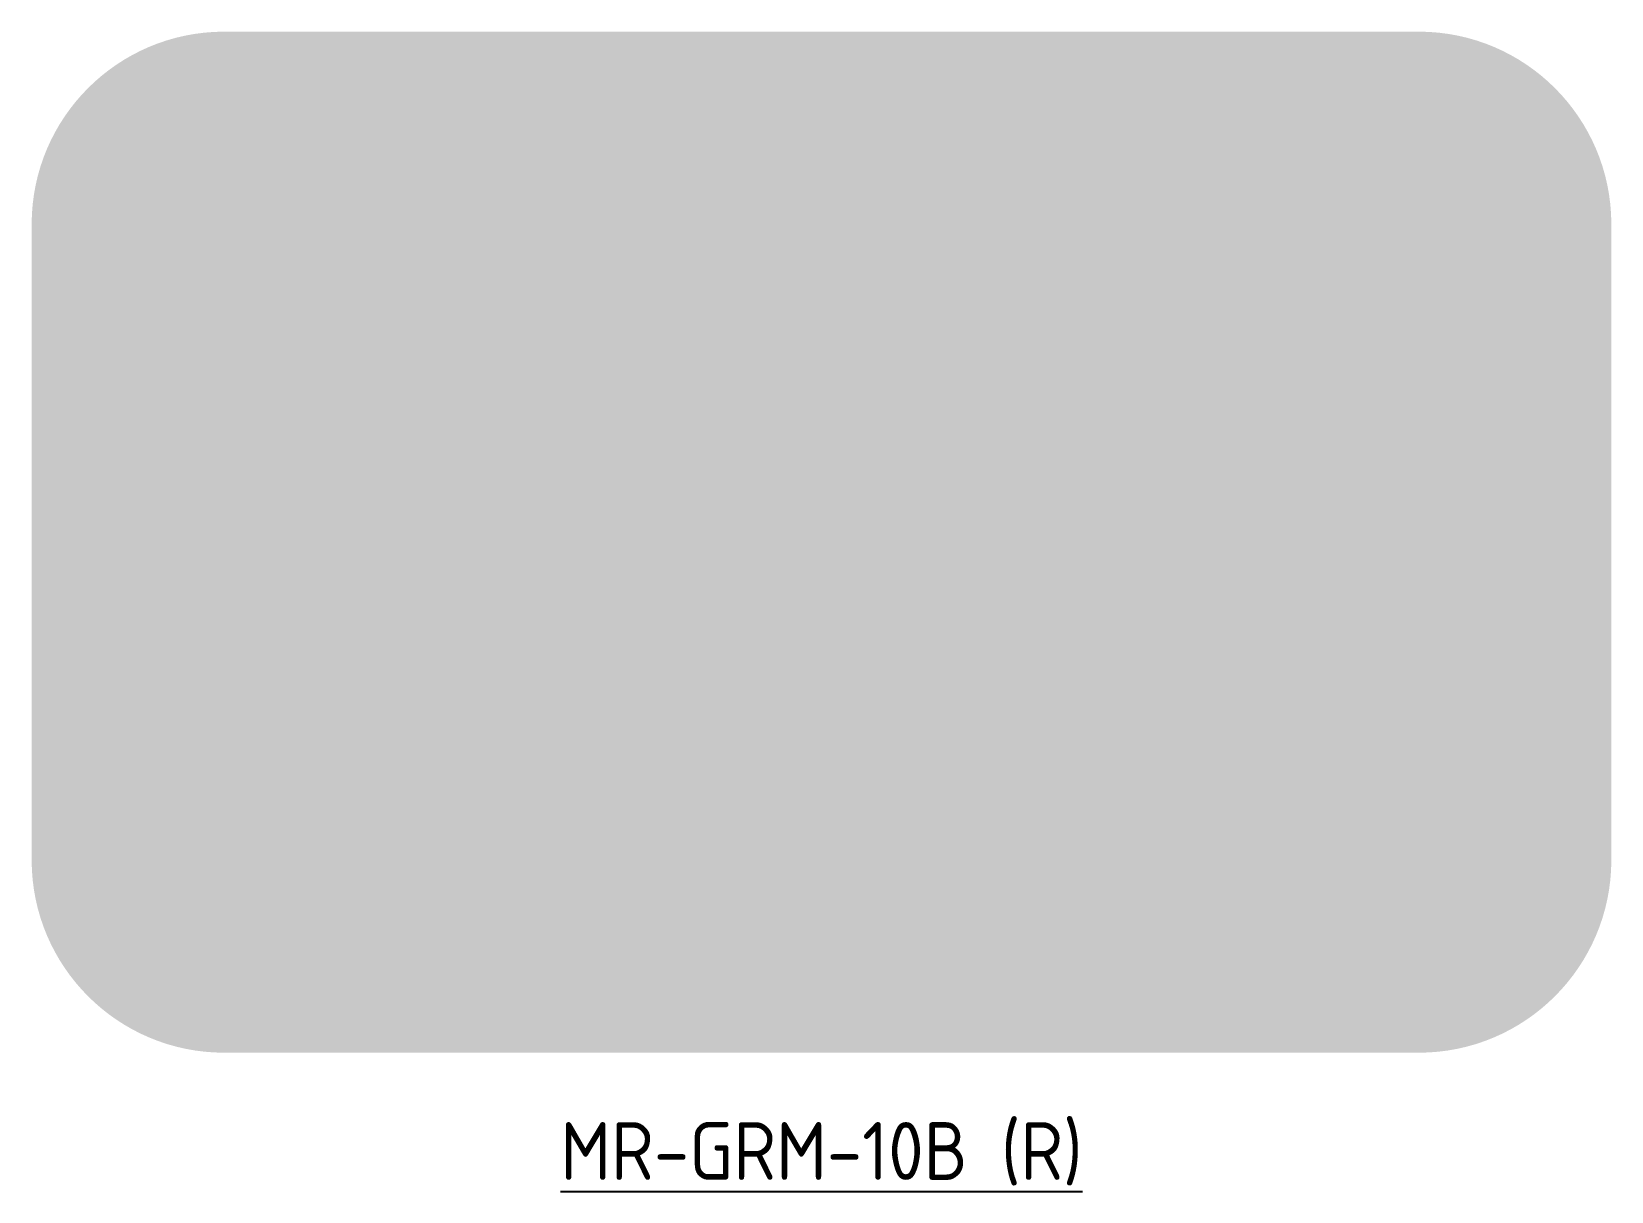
# Model space of a CAD drawing. Extents: x -41 to 41, y -7.2 to 53.
import ezdxf

# ---------------------------------------------------------------- set-up
doc = ezdxf.new("R2010")
doc.units = 0
doc.layers.add('_GREEN-ST', color=96, linetype='Continuous')
doc.layers.add('T35', color=3, linetype='Continuous')
doc.layers.add('_YELLOW', color=7, linetype='Continuous', true_color=0xfedb00)
doc.styles.add('T35', font='isocp2.shx', dxfattribs={"height": 3.5})

msp = doc.modelspace()

# ---------------------------------------------------------------- hatches: boundary and pattern name
at = {"layer": '_GREEN-ST'}
h = msp.add_hatch(color=256, dxfattribs=at)
h.dxf.hatch_style = 1
edge = h.paths.add_edge_path(flags=16)
edge.add_line((4.385102807364956, 35.12774349448446), (-3.039033921284909, 39.76694534763855))
edge.add_arc((-2.403122292025591, 40.7845977439768), 1.20000000000008, 96.05419189412748, 237.9995207492432, ccw=False)
edge.add_line((-2.529685166442005, 41.97790484561474), (16.13793385688291, 43.95780383293705))
edge.add_arc((16.26449673129905, 42.76449673129919), 1.199999999999924, -6.054191894119413, 96.05419189411498, ccw=False)
edge.add_line((17.45780383293691, 42.63793385688296), (15.47790484561479, 23.97031483355813))
edge.add_arc((14.28459774397684, 24.09687770797427), 1.200000000000014, 212.0004792507532, 353.9458081058854, ccw=False)
edge.add_line((13.2669453476386, 23.46096607871505), (8.627743494484232, 30.88510280736509))
edge.add_line((8.62774349448423, 30.88510280736509), (-11.94906383804414, 9.035503268700904))
edge.add_line((-11.94906383804414, 9.035503268700905), (-17.46449673129923, 14.55093616195582))
edge.add_line((-17.46449673129923, 14.55093616195582), (4.385102807364959, 35.12774349448446))
edge = h.paths.add_edge_path()
edge.add_arc((-31.00000000000005, 43), 5.2, 90, 180, ccw=False)
edge.add_line((-31.00000000000005, 48.2), (31, 48.2))
edge.add_arc((31, 43), 5.2, 0, 90, ccw=False)
edge.add_line((36.2, 43), (36.2, 10))
edge.add_arc((31, 10), 5.2, -90, 0, ccw=False)
edge.add_line((31, 4.800000000000001), (-31, 4.800000000000001))
edge.add_arc((-31.00000000000005, 10), 5.2, 180, 270, ccw=False)
edge.add_line((-36.20000000000005, 10), (-36.20000000000005, 43))
at = {"layer": '_YELLOW'}
h = msp.add_hatch(color=256, dxfattribs=at)
h.dxf.hatch_style = 1
edge = h.paths.add_edge_path(flags=16)
edge.add_arc((-31.00000000000005, 43), 5.2, 90, 180, ccw=False)
edge.add_line((-31.00000000000005, 48.2), (31, 48.2))
edge.add_arc((31, 43), 5.2, 0, 90, ccw=False)
edge.add_line((36.2, 43), (36.2, 10))
edge.add_arc((31, 10), 5.2, -90, 0, ccw=False)
edge.add_line((31, 4.800000000000001), (-31, 4.800000000000001))
edge.add_arc((-31.00000000000005, 10), 5.2, 180, 270, ccw=False)
edge.add_line((-36.20000000000005, 10), (-36.20000000000005, 43))
edge = h.paths.add_edge_path()
edge.add_arc((-31.00000000000005, 43), 10, 90, 180, ccw=False)
edge.add_line((-31.00000000000005, 53), (31, 53))
edge.add_arc((31, 43), 10, 0, 90, ccw=False)
edge.add_line((41, 43), (41, 10))
edge.add_arc((31, 10), 10, -90, 0, ccw=False)
edge.add_line((31, 0), (-31, 0))
edge.add_arc((-31.00000000000005, 10), 10, 180, 270, ccw=False)
edge.add_line((-41.00000000000005, 10), (-41.00000000000005, 43))
h = msp.add_hatch(color=256, dxfattribs=at)
h.dxf.hatch_style = 1
edge = h.paths.add_edge_path()
edge.add_line((4.385102807364956, 35.12774349448446), (-3.039033921284909, 39.76694534763855))
edge.add_arc((-2.403122292025591, 40.7845977439768), 1.20000000000008, 96.05419189412748, 237.9995207492432, ccw=False)
edge.add_line((-2.529685166442005, 41.97790484561474), (16.13793385688291, 43.95780383293705))
edge.add_arc((16.26449673129905, 42.76449673129919), 1.199999999999924, -6.054191894119413, 96.05419189411498, ccw=False)
edge.add_line((17.45780383293691, 42.63793385688296), (15.47790484561479, 23.97031483355813))
edge.add_arc((14.28459774397684, 24.09687770797427), 1.200000000000014, 212.0004792507532, 353.9458081058854, ccw=False)
edge.add_line((13.2669453476386, 23.46096607871505), (8.627743494484232, 30.88510280736509))
edge.add_line((8.62774349448423, 30.88510280736509), (-11.94906383804414, 9.035503268700904))
edge.add_line((-11.94906383804414, 9.035503268700905), (-17.46449673129923, 14.55093616195582))
edge.add_line((-17.46449673129923, 14.55093616195582), (4.385102807364959, 35.12774349448446))

# ---------------------------------------------------------------- texts
at = {"layer": 'T35', "insert": (-1.364242052659393e-13, -3.6), "char_height": 3, "attachment_point": 2, "style": 'T35'}
msp.add_mtext('{\\LMR-GRM-10B (R)}', dxfattribs=at)

doc.saveas('drawing.dxf')
